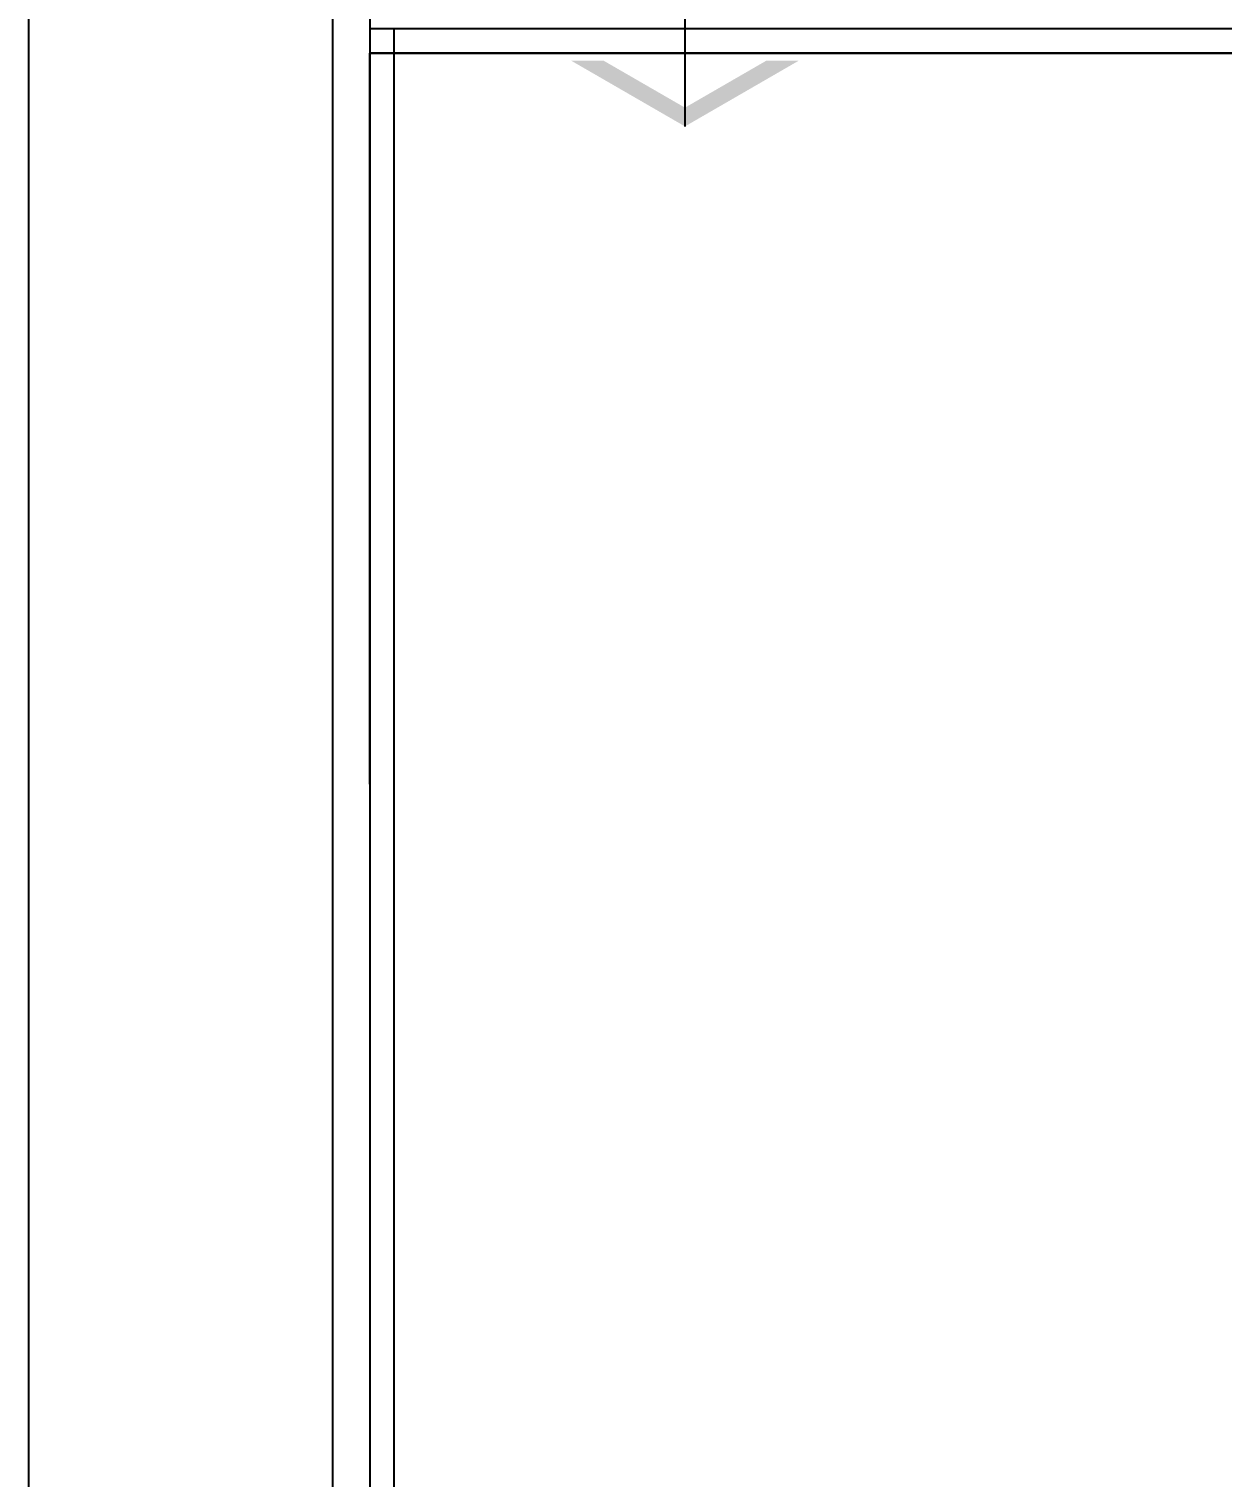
# Model space of a CAD drawing. Header units: metres. Extents: x 198 to 412, y -54 to 17.
# Drawn here: x 255.237 to 255.727, y -6.901 to -6.306 of the extents above; entities that cross this region are included whole.
import ezdxf

# ---------------------------------------------------------------- set-up
doc = ezdxf.new("R2010")
doc.units = ezdxf.units.M
doc.header["$LTSCALE"] = 10
for name, color, linetype in [('01', 1, 'Continuous'), ('25-TXT', 2, 'Continuous'), ('A-MUROS', 6, 'Continuous'), ('TM-REVEST', 252, 'Continuous'), ('TM-REVOQUE', 2, 'Continuous')]:
    doc.layers.add(name, color=color, linetype=linetype)
doc.styles.add('ARIAL', font='arial.ttf')

# ---------------------------------------------------------------- blocks, each defined once
blk = doc.blocks.new('N-NIV-CO')
for p, q in [((1.0325, 0.3433), (0, 0.3433)), ((0, 0.3433), (0, 0))]:
    blk.add_line(p, q)
for points in [[(-0.2333, 0.1347), (-0.1667, 0.1347), (0, 0), (0, 0.0385)], [(0.2333, 0.1347), (0.1667, 0.1347), (0, 0), (0, 0.0385)]]:
    blk.add_solid(points)
at = {"style": 'ARIAL'}
for tag, p in [('COTA', (0.1161, 0.4045)), ('NPT', (0.2881, 0.0489))]:
    blk.add_attdef(tag, p, '', height=0.2, dxfattribs=at)

msp = doc.modelspace()

# ---------------------------------------------------------------- linework, layer by layer
at = {"layer": '01'}
for p, q in [((256.21714, -6.30626), (255.37714, -6.30626)), ((256.21714, -6.31626), (255.37714, -6.31626))]:
    msp.add_line(p, q, dxfattribs=at)
at = {"layer": 'A-MUROS'}
msp.add_line((255.23713, -8.48626), (255.23713, -5.08626), dxfattribs=at)
msp.add_lwpolyline([(255.23713, -8.48626), (255.23713, -5.08626), (255.36184, -5.08626), (255.36184, -8.48626), (255.24184, -8.48626)], close=True, dxfattribs=at)
at = {"layer": 'TM-REVEST'}
for points in [[(255.37714, -6.31626), (255.38714, -6.31626), (255.38714, -6.30626), (255.37714, -6.30626)], [(255.37714, -6.94626), (255.38714, -6.94626), (255.38714, -6.31626), (255.37714, -6.31626)]]:
    msp.add_lwpolyline(points, close=True, dxfattribs=at)
msp.add_lwpolyline([(255.37714, -6.61626), (255.37714, -6.31626), (255.77964, -6.31626), (255.77964, -6.91626), (255.37714, -6.91626)], dxfattribs=at)
at = {"layer": 'TM-REVOQUE'}
msp.add_lwpolyline([(255.37714, -5.08626), (255.37714, -8.44626)], dxfattribs=at)

# ---------------------------------------------------------------- block references
at = {"layer": '25-TXT'}
ref = msp.add_blockref('N-NIV-CO', (255.50656, -6.34626), dxfattribs=dict(at, xscale=0.2000000000000002, yscale=0.2000000000000002, zscale=0.2000000000000002))
ref.add_attrib('COTA', '+2.10', (255.50284, -6.26536), dxfattribs={"layer": '0', "height": 0.04, "style": 'ARIAL'})

doc.saveas('drawing.dxf')
